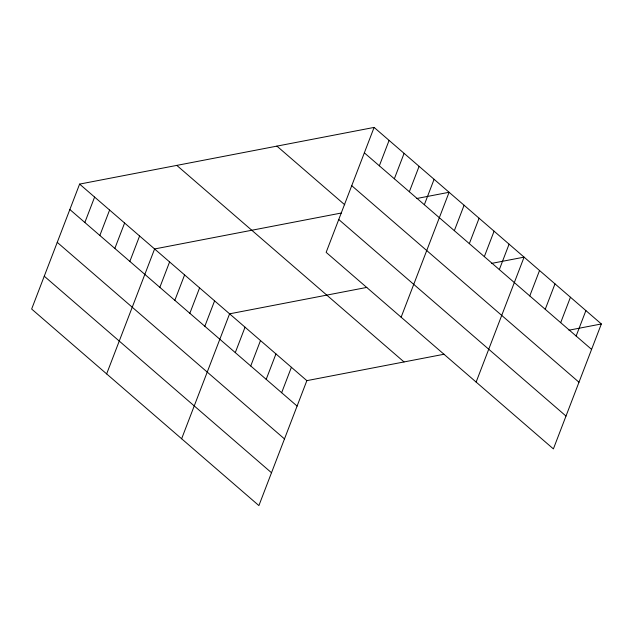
<?xml version="1.0" encoding="UTF-8"?>
<svg xmlns="http://www.w3.org/2000/svg" width="633" height="633" viewBox="0 0 633 633"><rect width="100%" height="100%" fill="white"/><g stroke="black" fill="none" stroke-linecap="round" stroke-linejoin="round"><path stroke-width="0.95" d="M374.103 127.415L326.145 252.353L553.392 448.9L601.35 323.961L374.103 127.415L79.608 184.1L31.65 309.039L258.897 505.585L306.855 380.647L444.089 354.235M84.846 222.499L94.61 197.069M99.848 235.468L109.604 210.045M114.842 248.445L124.606 223.014M129.844 261.413L139.6 235.99M106.645 373.897L154.602 248.959L341.424 212.997M159.84 287.358L169.597 261.935M174.835 300.335L184.599 274.904M189.837 313.303L199.593 287.88M204.831 326.28L214.595 300.849M181.631 438.764L229.589 313.826L366.824 287.406M235.286 352.613L245.042 327.19M250.739 365.977L260.495 340.554M266.192 379.349L275.948 353.918M281.645 392.713L291.402 367.282M379.341 165.814L389.105 140.384M394.343 178.783L404.099 153.36M409.337 191.759L419.101 166.329M424.339 204.728L434.096 179.305M401.132 317.212L449.098 192.274L416.704 198.509M454.336 230.673L464.092 205.25M469.33 243.65L479.094 218.219M484.332 256.618L494.088 231.195M499.326 269.595L509.09 244.164M476.127 382.079L524.084 257.14L491.691 263.375M529.781 295.928L539.538 270.505M545.235 309.292L554.991 283.869M560.688 322.664L570.444 297.233M576.133 336.028L585.897 310.597M568.956 330.197L601.35 323.961M364.347 152.838L591.586 349.392M351.734 185.675L578.981 382.229M276.922 146.12L344.771 204.799M338.75 219.509L565.997 416.063M176.789 165.387L404.036 361.941M79.608 184.1L306.855 380.647M69.852 209.523L297.099 406.077M57.247 242.36L284.486 438.914M44.255 276.194L271.502 472.748"/></g></svg>
